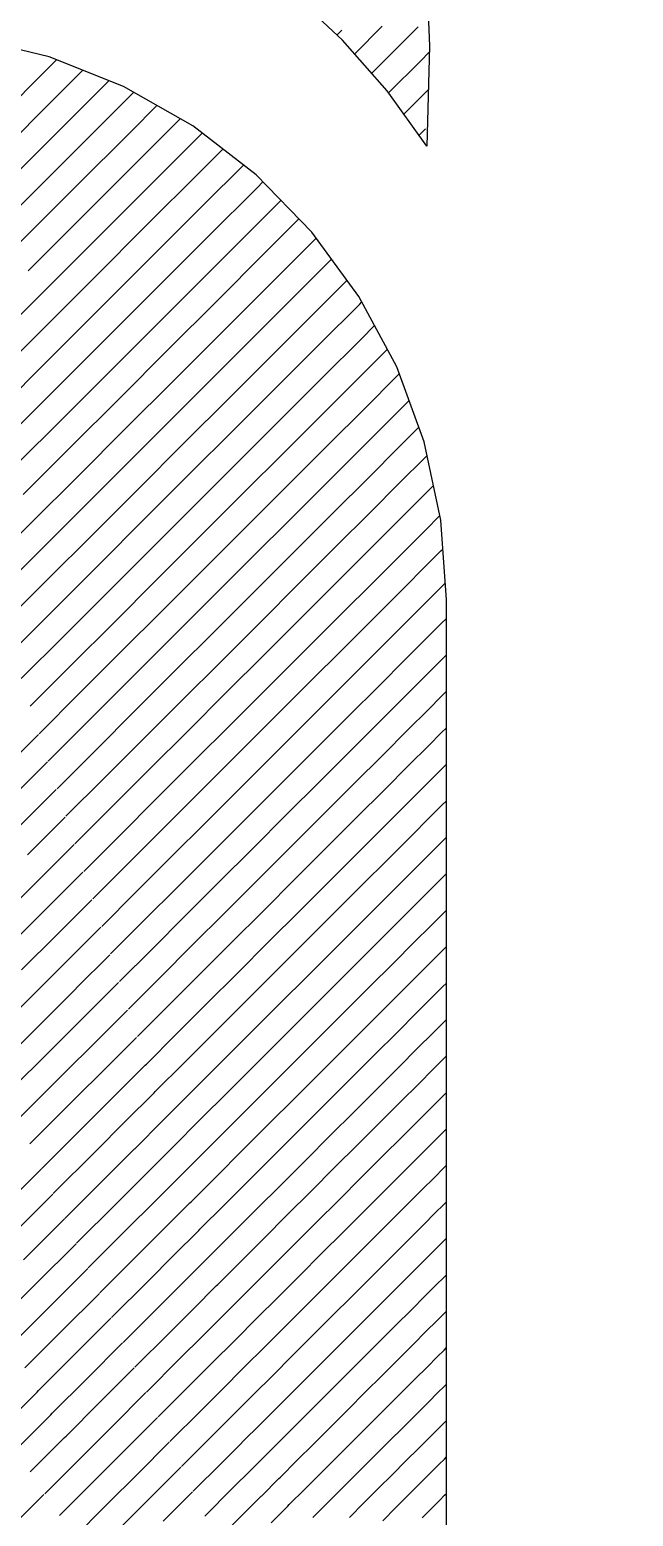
# Model space of a CAD drawing. Header units: metres. Extents: x 0 to 7795, y 0 to 4205.
# Drawn here: x 7364.32 to 7370.17, y 752.27 to 766.69 of the extents above; entities that cross this region are included whole.
import ezdxf

# ---------------------------------------------------------------- set-up
doc = ezdxf.new("R2010")
doc.units = ezdxf.units.M
doc.layers.add('MTH-CARIMBO-TXT1', color=1, linetype='Continuous')

msp = doc.modelspace()

# ---------------------------------------------------------------- linework, layer by layer
at = {"layer": 'MTH-CARIMBO-TXT1', "linetype": 'Continuous'}
for p, q in [((7367.302249, 766.639647), (7367.34964, 766.687039)), ((7367.472538, 766.456383), (7367.740032, 766.723878)), ((7367.799323, 766.429615), (7368.088768, 766.71906)), ((7368.165675, 766.442413), (7368.194934, 766.471673)), ((7363.962293, 765.774566), (7364.529412, 766.341684)), ((7364.529412, 766.341684), (7364.584793, 766.397066)), ((7367.637811, 766.268103), (7367.765386, 766.395678)), ((7367.765386, 766.395678), (7367.779946, 766.410238)), ((7367.779946, 766.410238), (7367.799323, 766.429615)), ((7367.801533, 766.078272), (7368.11238, 766.389118)), ((7368.11238, 766.389118), (7368.138229, 766.414967)), ((7368.138229, 766.414967), (7368.165675, 766.442413)), ((7364.589676, 766.048395), (7364.837879, 766.296598)), ((7364.64994, 765.755106), (7365.090964, 766.19613)), ((7364.031476, 765.490195), (7364.589676, 766.048395)), ((7365.254559, 766.006172), (7365.331667, 766.083279)), ((7367.949218, 765.872404), (7368.135991, 766.059177)), ((7368.135991, 766.059177), (7368.151523, 766.074708)), ((7368.151523, 766.074708), (7368.168014, 766.091199)), ((7368.168014, 766.091199), (7368.185594, 766.10878)), ((7364.710204, 765.461817), (7365.254559, 766.006172)), ((7365.305839, 765.703898), (7365.556829, 765.954888)), ((7364.100658, 765.205824), (7364.64994, 765.755106)), ((7365.357119, 765.401625), (7365.78199, 765.826496)), ((7364.770469, 765.168528), (7365.305839, 765.703898)), ((7365.408399, 765.099352), (7365.923794, 765.614746)), ((7365.923794, 765.614746), (7365.995369, 765.686321)), ((7368.096904, 765.666536), (7368.159603, 765.729235)), ((7364.169841, 764.921453), (7364.710204, 765.461817)), ((7365.966125, 765.303523), (7366.194685, 765.532084)), ((7364.830733, 764.875238), (7365.357119, 765.401625)), ((7365.459679, 764.797078), (7365.966125, 765.303523)), ((7366.008455, 764.992301), (7366.394002, 765.377848)), ((7364.239023, 764.637082), (7364.770469, 765.168528)), ((7366.050786, 764.681078), (7366.529766, 765.160058)), ((7366.529766, 765.160058), (7366.583761, 765.214053)), ((7364.890997, 764.581949), (7365.408399, 765.099352)), ((7366.563323, 764.840062), (7366.758147, 765.034886)), ((7364.308206, 764.352711), (7364.830733, 764.875238)), ((7365.51096, 764.494805), (7366.008455, 764.992301)), ((7364.951261, 764.28866), (7365.459679, 764.797078)), ((7366.093117, 764.369856), (7366.563323, 764.840062)), ((7366.59688, 764.520065), (7366.932534, 764.855719)), ((7364.377388, 764.06834), (7364.890997, 764.581949)), ((7365.56224, 764.192532), (7366.050786, 764.681078)), ((7366.630437, 764.200069), (7367.064197, 764.633829)), ((7367.064197, 764.633829), (7367.099756, 764.669388)), ((7365.011526, 763.995371), (7365.51096, 764.494805)), ((7366.135448, 764.058633), (7366.59688, 764.520065)), ((7367.089346, 764.305424), (7367.249117, 764.465196)), ((7365.61352, 763.890258), (7366.093117, 764.369856)), ((7366.663994, 763.880072), (7367.089346, 764.305424)), ((7364.446571, 763.783969), (7364.951261, 764.28866)), ((7365.07179, 763.702082), (7365.56224, 764.192532)), ((7366.177779, 763.747411), (7366.630437, 764.200069)), ((7367.114495, 763.97702), (7367.398478, 764.261003)), ((7363.871648, 763.5626), (7364.377388, 764.06834)), ((7365.6648, 763.587985), (7366.135448, 764.058633)), ((7367.139644, 763.648616), (7367.518077, 764.027049)), ((7367.518077, 764.027049), (7367.541944, 764.050916)), ((7364.515753, 763.499598), (7365.011526, 763.995371)), ((7365.132054, 763.408793), (7365.61352, 763.890258)), ((7366.22011, 763.436188), (7366.663994, 763.880072)), ((7366.69755, 763.560075), (7367.114495, 763.97702)), ((7363.949612, 763.287011), (7364.446571, 763.783969)), ((7365.71608, 763.285712), (7366.177779, 763.747411)), ((7367.535438, 763.690857), (7367.665158, 763.820576)), ((7364.584935, 763.215227), (7365.07179, 763.702082)), ((7365.192318, 763.115503), (7365.6648, 763.587985)), ((7366.731107, 763.240079), (7367.139644, 763.648616)), ((7367.164793, 763.320211), (7367.535438, 763.690857)), ((7367.552799, 763.354664), (7367.788372, 763.590237)), ((7364.027576, 763.011421), (7364.515753, 763.499598)), ((7365.76736, 762.983438), (7366.22011, 763.436188)), ((7366.26244, 763.124965), (7366.69755, 763.560075)), ((7364.654118, 762.930857), (7365.132054, 763.408793)), ((7365.252582, 762.822214), (7365.71608, 763.285712)), ((7366.764664, 762.920082), (7367.164793, 763.320211)), ((7367.189942, 762.991807), (7367.552799, 763.354664)), ((7367.57016, 763.018472), (7367.882156, 763.330467)), ((7367.882156, 763.330467), (7367.904148, 763.352459)), ((7364.10554, 762.735832), (7364.584935, 763.215227)), ((7366.304771, 762.813743), (7366.731107, 763.240079)), ((7364.7233, 762.646486), (7365.192318, 763.115503)), ((7365.81864, 762.681165), (7366.26244, 763.124965)), ((7367.215091, 762.663403), (7367.57016, 763.018472)), ((7367.892673, 762.987432), (7367.998876, 763.093635)), ((7364.183504, 762.460243), (7364.654118, 762.930857)), ((7365.312847, 762.528925), (7365.76736, 762.983438)), ((7366.347102, 762.50252), (7366.764664, 762.920082)), ((7366.798221, 762.600086), (7367.189942, 762.991807)), ((7367.587521, 762.682279), (7367.892673, 762.987432)), ((7364.792483, 762.362115), (7365.252582, 762.822214)), ((7365.86992, 762.378892), (7366.304771, 762.813743)), ((7367.903191, 762.644396), (7368.093605, 762.83481)), ((7364.261468, 762.184654), (7364.7233, 762.646486)), ((7365.373111, 762.235636), (7365.81864, 762.681165)), ((7366.389433, 762.191298), (7366.798221, 762.600086)), ((7366.831778, 762.280089), (7367.215091, 762.663403)), ((7367.24024, 762.334998), (7367.587521, 762.682279)), ((7367.604882, 762.346087), (7367.903191, 762.644396)), ((7364.861665, 762.077744), (7365.312847, 762.528925)), ((7365.9212, 762.076619), (7366.347102, 762.50252)), ((7367.913708, 762.30136), (7368.147821, 762.535472)), ((7368.147821, 762.535472), (7368.173665, 762.561316)), ((7364.339433, 761.909064), (7364.792483, 762.362115)), ((7365.433375, 761.942347), (7365.86992, 762.378892)), ((7366.431764, 761.880075), (7366.831778, 762.280089)), ((7366.865334, 761.960092), (7367.24024, 762.334998)), ((7367.265389, 762.006594), (7367.604882, 762.346087)), ((7367.622243, 762.009894), (7367.913708, 762.30136)), ((7364.930848, 761.793373), (7365.373111, 762.235636)), ((7365.97248, 761.774345), (7366.389433, 762.191298)), ((7367.924226, 761.958324), (7368.152842, 762.18694)), ((7368.152842, 762.18694), (7368.235911, 762.270009)), ((7364.417397, 761.633475), (7364.861665, 762.077744)), ((7365.493639, 761.649058), (7365.9212, 762.076619)), ((7366.898891, 761.640096), (7367.265389, 762.006594)), ((7367.290538, 761.67819), (7367.622243, 762.009894)), ((7363.895952, 761.465584), (7364.339433, 761.909064)), ((7365.00003, 761.509002), (7365.433375, 761.942347)), ((7366.02376, 761.472072), (7366.431764, 761.880075)), ((7366.474094, 761.568853), (7366.865334, 761.960092)), ((7367.639604, 761.673702), (7367.924226, 761.958324)), ((7368.157862, 761.838407), (7368.298157, 761.978701)), ((7364.495361, 761.357886), (7364.930848, 761.793373)), ((7365.553903, 761.355768), (7365.97248, 761.774345)), ((7367.934743, 761.615288), (7368.157862, 761.838407)), ((7363.982512, 761.198591), (7364.417397, 761.633475)), ((7365.069213, 761.224631), (7365.493639, 761.649058)), ((7366.075041, 761.169799), (7366.474094, 761.568853)), ((7366.516425, 761.25763), (7366.898891, 761.640096)), ((7366.932448, 761.320099), (7367.290538, 761.67819)), ((7367.315688, 761.349785), (7367.639604, 761.673702)), ((7367.656965, 761.337509), (7367.934743, 761.615288)), ((7368.162883, 761.489874), (7368.308507, 761.635498)), ((7368.308507, 761.635498), (7368.327147, 761.654138)), ((7364.573325, 761.082297), (7365.00003, 761.509002)), ((7365.614168, 761.062479), (7366.02376, 761.472072)), ((7367.945261, 761.272252), (7368.162883, 761.489874)), ((7364.069072, 760.931597), (7364.495361, 761.357886)), ((7365.138395, 760.94026), (7365.553903, 761.355768)), ((7366.558756, 760.946407), (7366.932448, 761.320099)), ((7366.966005, 761.000103), (7367.315688, 761.349785)), ((7367.340837, 761.021381), (7367.656965, 761.337509)), ((7367.674325, 761.001317), (7367.945261, 761.272252)), ((7368.167904, 761.141342), (7368.309849, 761.283287)), ((7368.309849, 761.283287), (7368.350365, 761.323803)), ((7364.651289, 760.806707), (7365.069213, 761.224631)), ((7365.674432, 760.76919), (7366.075041, 761.169799)), ((7366.126321, 760.867525), (7366.516425, 761.25763)), ((7367.955778, 760.929216), (7368.167904, 761.141342)), ((7364.155633, 760.664604), (7364.573325, 761.082297)), ((7365.207578, 760.655889), (7365.614168, 761.062479)), ((7366.601087, 760.635185), (7366.966005, 761.000103)), ((7366.999562, 760.680106), (7367.340837, 761.021381)), ((7367.365986, 760.692977), (7367.674325, 761.001317)), ((7368.311192, 760.931076), (7368.361655, 760.981539)), ((7364.729253, 760.531118), (7365.138395, 760.94026)), ((7365.734696, 760.475901), (7366.126321, 760.867525)), ((7366.177601, 760.565252), (7366.558756, 760.946407)), ((7367.691686, 760.665124), (7367.955778, 760.929216)), ((7368.172924, 760.792809), (7368.311192, 760.931076)), ((7364.242193, 760.397611), (7364.651289, 760.806707)), ((7365.27676, 760.371518), (7365.674432, 760.76919)), ((7367.033118, 760.360109), (7367.365986, 760.692977)), ((7367.966296, 760.58618), (7368.172924, 760.792809)), ((7364.807217, 760.255529), (7365.207578, 760.655889)), ((7365.79496, 760.182612), (7366.177601, 760.565252)), ((7366.228881, 760.262979), (7366.601087, 760.635185)), ((7366.643418, 760.323962), (7366.999562, 760.680106)), ((7367.391135, 760.364573), (7367.691686, 760.665124)), ((7367.709047, 760.328932), (7367.966296, 760.58618)), ((7368.177945, 760.444276), (7368.312534, 760.578865)), ((7368.312534, 760.578865), (7368.361655, 760.627986)), ((7364.328753, 760.130618), (7364.729253, 760.531118)), ((7365.345943, 760.087148), (7365.734696, 760.475901)), ((7367.976813, 760.243144), (7368.177945, 760.444276)), ((7364.885181, 759.979939), (7365.27676, 760.371518)), ((7365.855225, 759.889323), (7366.228881, 760.262979)), ((7366.280161, 759.960705), (7366.643418, 760.323962)), ((7366.685749, 760.01274), (7367.033118, 760.360109)), ((7367.066675, 760.040113), (7367.391135, 760.364573)), ((7367.416284, 760.036168), (7367.709047, 760.328932)), ((7368.313876, 760.226654), (7368.361655, 760.274433)), ((7364.415313, 759.863625), (7364.807217, 760.255529)), ((7365.415125, 759.802777), (7365.79496, 760.182612)), ((7367.726408, 759.992739), (7367.976813, 760.243144)), ((7368.182966, 760.095743), (7368.313876, 760.226654)), ((7364.501874, 759.596632), (7364.885181, 759.979939)), ((7364.963145, 759.70435), (7365.345943, 760.087148)), ((7366.331441, 759.658432), (7366.685749, 760.01274)), ((7366.728079, 759.701517), (7367.066675, 760.040113)), ((7367.100232, 759.720116), (7367.416284, 760.036168)), ((7367.441433, 759.707764), (7367.726408, 759.992739)), ((7367.987331, 759.900108), (7368.182966, 760.095743)), ((7364.019187, 759.467499), (7364.408518, 759.856829)), ((7365.484308, 759.518406), (7365.855225, 759.889323)), ((7365.915489, 759.596033), (7366.280161, 759.960705)), ((7367.743769, 759.656547), (7367.987331, 759.900108)), ((7368.187986, 759.747211), (7368.315219, 759.874443)), ((7368.315219, 759.874443), (7368.361655, 759.920879)), ((7364.588434, 759.329639), (7364.963145, 759.70435)), ((7365.04111, 759.428761), (7365.415125, 759.802777)), ((7366.382721, 759.356159), (7366.728079, 759.701517)), ((7366.77041, 759.390295), (7367.100232, 759.720116)), ((7367.133789, 759.40012), (7367.441433, 759.707764)), ((7367.997848, 759.557072), (7368.187986, 759.747211)), ((7364.113602, 759.20836), (7364.494811, 759.589569)), ((7365.55349, 759.234035), (7365.915489, 759.596033)), ((7365.975753, 759.302744), (7366.331441, 759.658432)), ((7367.466582, 759.37936), (7367.743769, 759.656547)), ((7367.76113, 759.320354), (7367.997848, 759.557072)), ((7368.316561, 759.522232), (7368.361655, 759.567326)), ((7364.674994, 759.062645), (7365.04111, 759.428761)), ((7365.119074, 759.153172), (7365.484308, 759.518406)), ((7366.812741, 759.079072), (7367.133789, 759.40012)), ((7368.008366, 759.214036), (7368.193007, 759.398678)), ((7368.193007, 759.398678), (7368.316561, 759.522232)), ((7364.208017, 758.949221), (7364.581103, 759.322308)), ((7365.622673, 758.949664), (7365.975753, 759.302744)), ((7366.036017, 759.009455), (7366.382721, 759.356159)), ((7366.434001, 759.053886), (7366.77041, 759.390295)), ((7367.167345, 759.080123), (7367.466582, 759.37936)), ((7367.491731, 759.050955), (7367.76113, 759.320354)), ((7364.761554, 758.795652), (7365.119074, 759.153172)), ((7365.197038, 758.877582), (7365.55349, 759.234035)), ((7367.778491, 758.984162), (7368.008366, 759.214036)), ((7368.198028, 759.050145), (7368.317904, 759.170021)), ((7368.317904, 759.170021), (7368.361655, 759.213772)), ((7364.302431, 758.690083), (7364.667396, 759.055048)), ((7365.691855, 758.665293), (7366.036017, 759.009455)), ((7366.096281, 758.716166), (7366.434001, 759.053886)), ((7366.485281, 758.751612), (7366.812741, 759.079072)), ((7366.855072, 758.767849), (7367.167345, 759.080123)), ((7367.200902, 758.760126), (7367.491731, 759.050955)), ((7367.51688, 758.722551), (7367.778491, 758.984162)), ((7368.018883, 758.871001), (7368.198028, 759.050145)), ((7364.848115, 758.528659), (7365.197038, 758.877582)), ((7365.275002, 758.601993), (7365.622673, 758.949664)), ((7367.795852, 758.647969), (7368.018883, 758.871001)), ((7368.203048, 758.701613), (7368.319246, 758.81781)), ((7368.319246, 758.81781), (7368.361655, 758.860219)), ((7364.396846, 758.430944), (7364.753689, 758.787787)), ((7365.761038, 758.380922), (7366.096281, 758.716166)), ((7366.156546, 758.422877), (7366.485281, 758.751612)), ((7366.536561, 758.449339), (7366.855072, 758.767849)), ((7366.897403, 758.456627), (7367.200902, 758.760126)), ((7367.234459, 758.44013), (7367.51688, 758.722551)), ((7368.029401, 758.527965), (7368.203048, 758.701613)), ((7364.934675, 758.261666), (7365.275002, 758.601993)), ((7365.352966, 758.326404), (7365.691855, 758.665293)), ((7367.542029, 758.394147), (7367.795852, 758.647969)), ((7367.813213, 758.311777), (7368.029401, 758.527965)), ((7364.041792, 758.07589), (7364.396571, 758.430669)), ((7364.491261, 758.171805), (7364.839982, 758.520527)), ((7365.83022, 758.096551), (7366.156546, 758.422877)), ((7366.21681, 758.129587), (7366.536561, 758.449339)), ((7366.587841, 758.147066), (7366.897403, 758.456627)), ((7366.939734, 758.145404), (7367.234459, 758.44013)), ((7367.268016, 758.120133), (7367.542029, 758.394147)), ((7368.208069, 758.35308), (7368.320589, 758.465599)), ((7368.320589, 758.465599), (7368.361655, 758.506666)), ((7364.585675, 757.912667), (7364.926275, 758.253266)), ((7365.021235, 757.994673), (7365.352966, 758.326404)), ((7365.43093, 758.050814), (7365.761038, 758.380922)), ((7367.567178, 758.065742), (7367.813213, 758.311777)), ((7368.039918, 758.184929), (7368.208069, 758.35308)), ((7364.143849, 757.824393), (7364.490977, 758.171521)), ((7365.508894, 757.775225), (7365.83022, 758.096551)), ((7365.899403, 757.81218), (7366.21681, 758.129587)), ((7366.277074, 757.836298), (7366.587841, 758.147066)), ((7366.639121, 757.844792), (7366.939734, 758.145404)), ((7366.982064, 757.834182), (7367.268016, 758.120133)), ((7367.830573, 757.975584), (7368.039918, 758.184929)), ((7368.21309, 758.004547), (7368.321931, 758.113388)), ((7368.321931, 758.113388), (7368.361655, 758.153112)), ((7364.68009, 757.653528), (7365.012568, 757.986006)), ((7365.107795, 757.72768), (7365.43093, 758.050814)), ((7367.301573, 757.800137), (7367.567178, 758.065742)), ((7367.592327, 757.737338), (7367.830573, 757.975584)), ((7368.050436, 757.841893), (7368.21309, 758.004547)), ((7364.245906, 757.572897), (7364.585383, 757.912374)), ((7365.586858, 757.499636), (7365.899403, 757.81218)), ((7365.968585, 757.527809), (7366.277074, 757.836298)), ((7366.337338, 757.543009), (7366.639121, 757.844792)), ((7366.690402, 757.542519), (7366.982064, 757.834182)), ((7367.847934, 757.639392), (7368.050436, 757.841893)), ((7364.774505, 757.394389), (7365.098861, 757.718745)), ((7365.194356, 757.460687), (7365.508894, 757.775225)), ((7367.024395, 757.522959), (7367.301573, 757.800137)), ((7367.335129, 757.48014), (7367.592327, 757.737338)), ((7368.21811, 757.656014), (7368.323274, 757.761177)), ((7368.323274, 757.761177), (7368.361655, 757.799559)), ((7364.347963, 757.3214), (7364.679789, 757.653226)), ((7365.664822, 757.224047), (7365.968585, 757.527809)), ((7366.037768, 757.243438), (7366.337338, 757.543009)), ((7366.397603, 757.24972), (7366.690402, 757.542519)), ((7366.741682, 757.240246), (7367.024395, 757.522959)), ((7367.617476, 757.408934), (7367.847934, 757.639392)), ((7368.060953, 757.498857), (7368.21811, 757.656014)), ((7364.45002, 757.069904), (7364.774195, 757.394079)), ((7364.868919, 757.13525), (7365.185154, 757.451485)), ((7365.280916, 757.193693), (7365.586858, 757.499636)), ((7367.066726, 757.211737), (7367.335129, 757.48014)), ((7367.368686, 757.160144), (7367.617476, 757.408934)), ((7367.865295, 757.303199), (7368.060953, 757.498857)), ((7368.223131, 757.307482), (7368.324616, 757.408967)), ((7368.324616, 757.408967), (7368.361655, 757.446006)), ((7363.874481, 756.847919), (7364.347963, 757.3214)), ((7365.742787, 756.948457), (7366.037768, 757.243438)), ((7366.10695, 756.959068), (7366.397603, 757.24972)), ((7366.457867, 756.956431), (7366.741682, 757.240246)), ((7367.642626, 757.080529), (7367.865295, 757.303199)), ((7368.071471, 757.155821), (7368.223131, 757.307482)), ((7364.552077, 756.818408), (7364.8686, 757.134931)), ((7364.963334, 756.876112), (7365.271446, 757.184224)), ((7365.367476, 756.9267), (7365.664822, 757.224047)), ((7366.792962, 756.937972), (7367.066726, 757.211737)), ((7367.109057, 756.900514), (7367.368686, 757.160144)), ((7367.882656, 756.967007), (7368.071471, 757.155821)), ((7368.325958, 757.056756), (7368.361655, 757.092452)), ((7363.987456, 756.60734), (7364.45002, 757.069904)), ((7365.454036, 756.659707), (7365.742787, 756.948457)), ((7365.820751, 756.672868), (7366.10695, 756.959068)), ((7366.176133, 756.674697), (7366.457867, 756.956431)), ((7367.402243, 756.840147), (7367.642626, 757.080529)), ((7367.667775, 756.752125), (7367.882656, 756.967007)), ((7368.081988, 756.812785), (7368.228152, 756.958949)), ((7368.228152, 756.958949), (7368.325958, 757.056756)), ((7364.10043, 756.366761), (7364.552077, 756.818408)), ((7364.654133, 756.566911), (7364.963006, 756.875784)), ((7365.057749, 756.616973), (7365.357739, 756.916964)), ((7366.518131, 756.663142), (7366.792962, 756.937972)), ((7366.844242, 756.635699), (7367.109057, 756.900514)), ((7367.151388, 756.589291), (7367.402243, 756.840147)), ((7367.900017, 756.630814), (7368.081988, 756.812785)), ((7365.444032, 756.649703), (7365.454036, 756.659707)), ((7365.540597, 756.392714), (7365.820751, 756.672868)), ((7365.898715, 756.397279), (7366.176133, 756.674697)), ((7366.245315, 756.390326), (7366.518131, 756.663142)), ((7367.4358, 756.52015), (7367.667775, 756.752125)), ((7368.233173, 756.610416), (7368.327301, 756.704545)), ((7368.327301, 756.704545), (7368.361655, 756.738899)), ((7364.213404, 756.126182), (7364.654133, 756.566911)), ((7364.75619, 756.315415), (7365.057412, 756.616636)), ((7365.152163, 756.357834), (7365.444032, 756.649703)), ((7366.578395, 756.369852), (7366.844242, 756.635699)), ((7366.895522, 756.333426), (7367.151388, 756.589291)), ((7367.193718, 756.278069), (7367.4358, 756.52015)), ((7367.692924, 756.423721), (7367.900017, 756.630814)), ((7368.092506, 756.469749), (7368.233173, 756.610416)), ((7365.246578, 756.098696), (7365.530325, 756.382443)), ((7365.530325, 756.382443), (7365.540597, 756.392714)), ((7365.627157, 756.125721), (7365.898715, 756.397279)), ((7365.976679, 756.12169), (7366.245315, 756.390326)), ((7366.314498, 756.105955), (7366.578395, 756.369852)), ((7367.469357, 756.200154), (7367.692924, 756.423721)), ((7367.917378, 756.294622), (7368.092506, 756.469749)), ((7368.328643, 756.352334), (7368.361655, 756.385345)), ((7364.326379, 755.885603), (7364.75619, 756.315415)), ((7364.858247, 756.063918), (7365.151818, 756.357489)), ((7366.638659, 756.076563), (7366.895522, 756.333426)), ((7366.946802, 756.031152), (7367.193718, 756.278069)), ((7367.718073, 756.095316), (7367.917378, 756.294622)), ((7368.103023, 756.126713), (7368.238193, 756.261883)), ((7368.238193, 756.261883), (7368.328643, 756.352334)), ((7364.960304, 755.812422), (7365.246224, 756.098341)), ((7365.340993, 755.839557), (7365.616618, 756.115182)), ((7365.616618, 756.115182), (7365.627157, 756.125721)), ((7365.713717, 755.858728), (7365.976679, 756.12169)), ((7366.054643, 755.8461), (7366.314498, 756.105955)), ((7367.236049, 755.966846), (7367.469357, 756.200154)), ((7367.502913, 755.880157), (7367.718073, 756.095316)), ((7367.934739, 755.958429), (7368.103023, 756.126713)), ((7364.439353, 755.645024), (7364.858247, 756.063918)), ((7366.38368, 755.821584), (7366.638659, 756.076563)), ((7366.698924, 755.783274), (7366.946802, 756.031152)), ((7366.998082, 755.728879), (7367.236049, 755.966846)), ((7367.743222, 755.766912), (7367.934739, 755.958429)), ((7368.243214, 755.913351), (7368.329986, 756.000123)), ((7368.329986, 756.000123), (7368.361655, 756.031792)), ((7364.552327, 755.404445), (7364.960304, 755.812422)), ((7365.062361, 755.560925), (7365.34063, 755.839194)), ((7365.435408, 755.580418), (7365.702911, 755.847922)), ((7365.702911, 755.847922), (7365.713717, 755.858728)), ((7365.800277, 755.591735), (7366.054643, 755.8461)), ((7366.132607, 755.570511), (7366.38368, 755.821584)), ((7367.27838, 755.655624), (7367.502913, 755.880157)), ((7368.11354, 755.783677), (7368.243214, 755.913351)), ((7366.452862, 755.537213), (7366.698924, 755.783274)), ((7366.759188, 755.489985), (7366.998082, 755.728879)), ((7367.049362, 755.426606), (7367.27838, 755.655624)), ((7367.53647, 755.560161), (7367.743222, 755.766912)), ((7367.9521, 755.622237), (7368.11354, 755.783677)), ((7368.248235, 755.564818), (7368.331328, 755.647912)), ((7368.331328, 755.647912), (7368.361655, 755.678239)), ((7364.016906, 755.222577), (7364.434346, 755.640017)), ((7364.665302, 755.163866), (7365.062361, 755.560925)), ((7365.164418, 755.309429), (7365.435036, 755.580046)), ((7365.529822, 755.321279), (7365.789204, 755.580661)), ((7365.789204, 755.580661), (7365.800277, 755.591735)), ((7365.886838, 755.324741), (7366.132607, 755.570511)), ((7366.210571, 755.294922), (7366.452862, 755.537213)), ((7367.320711, 755.344401), (7367.53647, 755.560161)), ((7367.768371, 755.438508), (7367.9521, 755.622237)), ((7368.124058, 755.440641), (7368.248235, 755.564818)), ((7364.139973, 754.992091), (7364.547202, 755.399319)), ((7366.522045, 755.252842), (7366.759188, 755.489985)), ((7366.819452, 755.196696), (7367.049362, 755.426606)), ((7367.570027, 755.240164), (7367.768371, 755.438508)), ((7367.969461, 755.286044), (7368.124058, 755.440641)), ((7364.778276, 754.923287), (7365.164418, 755.309429)), ((7365.266475, 755.057933), (7365.529441, 755.320899)), ((7365.624237, 755.062141), (7365.875497, 755.313401)), ((7365.875497, 755.313401), (7365.886838, 755.324741)), ((7365.973398, 755.057748), (7366.210571, 755.294922)), ((7366.288535, 755.019332), (7366.522045, 755.252842)), ((7367.100642, 755.124333), (7367.320711, 755.344401)), ((7367.363042, 755.033179), (7367.570027, 755.240164)), ((7367.79352, 755.110104), (7367.969461, 755.286044)), ((7368.134575, 755.097606), (7368.253255, 755.216285)), ((7368.253255, 755.216285), (7368.332671, 755.295701)), ((7368.332671, 755.295701), (7368.361655, 755.324685)), ((7364.263041, 754.761605), (7364.660057, 755.158621)), ((7366.591227, 754.968471), (7366.819452, 755.196696)), ((7366.879716, 754.903407), (7367.100642, 755.124333)), ((7367.603584, 754.920167), (7367.79352, 755.110104)), ((7367.986821, 754.949852), (7368.134575, 755.097606)), ((7364.891251, 754.682708), (7365.266475, 755.057933)), ((7365.368532, 754.806436), (7365.623847, 755.061751)), ((7365.718652, 754.803002), (7365.96179, 755.04614)), ((7365.96179, 755.04614), (7365.973398, 755.057748)), ((7366.059958, 754.790755), (7366.288535, 755.019332)), ((7366.366499, 754.743743), (7366.591227, 754.968471)), ((7367.151922, 754.822059), (7367.363042, 755.033179)), ((7367.818669, 754.781699), (7367.986821, 754.949852)), ((7368.258276, 754.867753), (7368.334013, 754.94349)), ((7368.334013, 754.94349), (7368.361655, 754.971132)), ((7364.386108, 754.531118), (7364.772912, 754.917923)), ((7365.004225, 754.442129), (7365.368532, 754.806436)), ((7365.470589, 754.55494), (7365.718253, 754.802604)), ((7366.048082, 754.77888), (7366.059958, 754.790755)), ((7366.66041, 754.6841), (7366.879716, 754.903407)), ((7366.93998, 754.610117), (7367.151922, 754.822059)), ((7367.405373, 754.721956), (7367.603584, 754.920167)), ((7367.637141, 754.600171), (7367.818669, 754.781699)), ((7368.145093, 754.75457), (7368.258276, 754.867753)), ((7364.509175, 754.300632), (7364.885767, 754.677225)), ((7365.813066, 754.543863), (7366.048082, 754.77888)), ((7366.146518, 754.523762), (7366.366499, 754.743743)), ((7366.444464, 754.468154), (7366.66041, 754.6841)), ((7367.203202, 754.519786), (7367.405373, 754.721956)), ((7368.004182, 754.613659), (7368.145093, 754.75457)), ((7364.010613, 754.155623), (7364.386108, 754.531118)), ((7365.117199, 754.20155), (7365.470589, 754.55494)), ((7365.572646, 754.303443), (7365.812659, 754.543456)), ((7365.907481, 754.284725), (7366.134375, 754.511619)), ((7366.134375, 754.511619), (7366.146518, 754.523762)), ((7366.729592, 754.399729), (7366.93998, 754.610117)), ((7367.000245, 754.316828), (7367.203202, 754.519786)), ((7367.447703, 754.410733), (7367.637141, 754.600171)), ((7367.843818, 754.453295), (7368.004182, 754.613659)), ((7368.15561, 754.411534), (7368.263297, 754.51922)), ((7368.263297, 754.51922), (7368.335356, 754.591279)), ((7368.335356, 754.591279), (7368.361655, 754.617578)), ((7364.632242, 754.070146), (7364.998623, 754.436526)), ((7366.233079, 754.256769), (7366.444464, 754.468154)), ((7366.522428, 754.192565), (7366.729592, 754.399729)), ((7367.254483, 754.217513), (7367.447703, 754.410733)), ((7367.670697, 754.280174), (7367.843818, 754.453295)), ((7368.021543, 754.277467), (7368.15561, 754.411534)), ((7364.143593, 753.93505), (7364.509175, 754.300632)), ((7365.230174, 753.960971), (7365.572646, 754.303443)), ((7365.674703, 754.051947), (7365.907065, 754.284309)), ((7366.001896, 754.025586), (7366.220668, 754.244359)), ((7366.220668, 754.244359), (7366.233079, 754.256769)), ((7366.798775, 754.115358), (7367.000245, 754.316828)), ((7367.060509, 754.023539), (7367.254483, 754.217513)), ((7367.490034, 754.099511), (7367.670697, 754.280174)), ((7367.868967, 754.124891), (7368.021543, 754.277467)), ((7368.268317, 754.170687), (7368.336698, 754.239068)), ((7368.336698, 754.239068), (7368.361655, 754.264025)), ((7364.276574, 753.714478), (7364.632242, 754.070146)), ((7364.755309, 753.83966), (7365.111478, 754.195828)), ((7366.319639, 753.989776), (7366.522428, 754.192565)), ((7366.600392, 753.916975), (7366.798775, 754.115358)), ((7367.305763, 753.915239), (7367.490034, 754.099511)), ((7367.704254, 753.960178), (7367.868967, 754.124891)), ((7368.038904, 753.941274), (7368.166128, 754.068498)), ((7368.166128, 754.068498), (7368.268317, 754.170687)), ((7364.878377, 753.609174), (7365.224333, 753.95513)), ((7365.343148, 753.720392), (7365.674703, 754.051947)), ((7365.77676, 753.800451), (7366.001471, 754.025161)), ((7366.09631, 753.766447), (7366.306961, 753.977098)), ((7366.306961, 753.977098), (7366.319639, 753.989776)), ((7366.406199, 753.722783), (7366.600392, 753.916975)), ((7366.867957, 753.830988), (7367.060509, 754.023539)), ((7367.120773, 753.73025), (7367.305763, 753.915239)), ((7367.532365, 753.788288), (7367.704254, 753.960178)), ((7367.894116, 753.796486), (7368.038904, 753.941274)), ((7364.409554, 753.493905), (7364.755309, 753.83966)), ((7365.456122, 753.479812), (7365.77676, 753.800451)), ((7366.678356, 753.641386), (7366.867957, 753.830988)), ((7367.357043, 753.612966), (7367.532365, 753.788288)), ((7367.737811, 753.640181), (7367.894116, 753.796486)), ((7368.176645, 753.725462), (7368.273338, 753.822154)), ((7368.273338, 753.822154), (7368.338041, 753.886857)), ((7368.338041, 753.886857), (7368.361655, 753.910472)), ((7365.001444, 753.378687), (7365.337188, 753.714432)), ((7365.878817, 753.548954), (7366.095877, 753.766013)), ((7366.190725, 753.507308), (7366.393254, 753.709838)), ((7366.393254, 753.709838), (7366.406199, 753.722783)), ((7366.492759, 753.455789), (7366.678356, 753.641386)), ((7366.93714, 753.546617), (7367.120773, 753.73025)), ((7367.574696, 753.477066), (7367.737811, 753.640181)), ((7368.056265, 753.605082), (7368.176645, 753.725462)), ((7364.395057, 753.479407), (7364.409554, 753.493905)), ((7364.542535, 753.273332), (7364.878377, 753.609174)), ((7365.569097, 753.239233), (7365.878817, 753.548954)), ((7365.980874, 753.297458), (7366.190282, 753.506866)), ((7366.75632, 753.365797), (7366.93714, 753.546617)), ((7367.181037, 753.436961), (7367.357043, 753.612966)), ((7367.919265, 753.468082), (7368.056265, 753.605082)), ((7368.278359, 753.473622), (7368.339383, 753.534646)), ((7368.339383, 753.534646), (7368.361655, 753.556918)), ((7364.042971, 753.127322), (7364.395057, 753.479407)), ((7364.675515, 753.052759), (7365.001444, 753.378687)), ((7365.124511, 753.148201), (7365.450043, 753.473734)), ((7366.28514, 753.24817), (7366.479547, 753.442577)), ((7366.479547, 753.442577), (7366.492759, 753.455789)), ((7366.57932, 753.188796), (7366.75632, 753.365797)), ((7367.006322, 753.262246), (7367.181037, 753.436961)), ((7367.408323, 753.310693), (7367.574696, 753.477066)), ((7367.771368, 753.320184), (7367.919265, 753.468082)), ((7368.073626, 753.268889), (7368.187163, 753.382426)), ((7368.187163, 753.382426), (7368.278359, 753.473622)), ((7364.185066, 752.915863), (7364.52775, 753.258547)), ((7364.52775, 753.258547), (7364.542535, 753.273332)), ((7365.247578, 752.917715), (7365.562899, 753.233036)), ((7365.682071, 752.998654), (7365.980874, 753.297458)), ((7366.082931, 753.045961), (7366.284688, 753.247718)), ((7366.834284, 753.090207), (7367.006322, 753.262246)), ((7367.241302, 753.143672), (7367.408323, 753.310693)), ((7367.617027, 753.165843), (7367.771368, 753.320184)), ((7367.944414, 753.139678), (7368.073626, 753.268889)), ((7368.340725, 753.182435), (7368.361655, 753.203365)), ((7364.660442, 753.037686), (7364.675515, 753.052759)), ((7364.808496, 752.832186), (7365.124511, 753.148201)), ((7366.379554, 752.989031), (7366.56584, 753.175317)), ((7366.56584, 753.175317), (7366.57932, 753.188796)), ((7366.66588, 752.921803), (7366.834284, 753.090207)), ((7367.075505, 752.977875), (7367.241302, 753.143672)), ((7367.459603, 753.008419), (7367.617027, 753.165843)), ((7367.804925, 753.000188), (7367.944414, 753.139678)), ((7368.19768, 753.03939), (7368.283379, 753.125089)), ((7368.283379, 753.125089), (7368.340725, 753.182435)), ((7364.327161, 752.704404), (7364.660442, 753.037686)), ((7364.941476, 752.611613), (7365.247578, 752.917715)), ((7365.370645, 752.687229), (7365.675754, 752.992337)), ((7365.795045, 752.758075), (7366.082931, 753.045961)), ((7366.184988, 752.794465), (7366.379094, 752.988571)), ((7366.473969, 752.729892), (7366.652133, 752.908056)), ((7366.652133, 752.908056), (7366.66588, 752.921803)), ((7366.912248, 752.814618), (7367.075505, 752.977875)), ((7367.301566, 752.850382), (7367.459603, 753.008419)), ((7367.659357, 752.854621), (7367.804925, 753.000188)), ((7367.969564, 752.811273), (7368.090987, 752.932697)), ((7368.090987, 752.932697), (7368.19768, 753.03939)), ((7364.469255, 752.492946), (7364.793135, 752.816825)), ((7364.793135, 752.816825), (7364.808496, 752.832186)), ((7365.90802, 752.517496), (7366.184988, 752.794465)), ((7366.75244, 752.65481), (7366.912248, 752.814618)), ((7367.144687, 752.693504), (7367.301566, 752.850382)), ((7367.510883, 752.706146), (7367.659357, 752.854621)), ((7367.838481, 752.680191), (7367.969564, 752.811273)), ((7368.208198, 752.696354), (7368.2884, 752.776556)), ((7368.2884, 752.776556), (7368.342068, 752.830224)), ((7368.342068, 752.830224), (7368.361655, 752.849811)), ((7365.074457, 752.391041), (7365.370645, 752.687229)), ((7365.493712, 752.456743), (7365.788609, 752.751639)), ((7366.287045, 752.542969), (7366.4735, 752.729423)), ((7366.568384, 752.470754), (7366.738426, 752.640795)), ((7366.738426, 752.640795), (7366.75244, 752.65481)), ((7366.990212, 752.539029), (7367.144687, 752.693504)), ((7367.36183, 752.557093), (7367.510883, 752.706146)), ((7367.701688, 752.543398), (7367.838481, 752.680191)), ((7368.108348, 752.596504), (7368.208198, 752.696354)), ((7364.128157, 752.151848), (7364.460796, 752.484486)), ((7364.61135, 752.281487), (7364.925828, 752.595964)), ((7364.925828, 752.595964), (7364.941476, 752.611613)), ((7365.61678, 752.226256), (7365.901464, 752.510941)), ((7366.020994, 752.276917), (7366.287045, 752.542969)), ((7366.839, 752.387817), (7366.990212, 752.539029)), ((7367.21387, 752.409133), (7367.36183, 752.557093)), ((7367.562163, 752.403873), (7367.701688, 752.543398)), ((7367.872038, 752.360195), (7367.994713, 752.482869)), ((7367.994713, 752.482869), (7368.108348, 752.596504)), ((7368.293421, 752.428024), (7368.34341, 752.478013)), ((7368.34341, 752.478013), (7368.361655, 752.496258)), ((7364.753445, 752.070028), (7365.05852, 752.375104)), ((7365.05852, 752.375104), (7365.074457, 752.391041)), ((7365.207438, 752.170468), (7365.493712, 752.456743)), ((7366.389102, 752.291472), (7366.567906, 752.470276)), ((7366.662798, 752.211615), (7366.824718, 752.373535)), ((7366.824718, 752.373535), (7366.839, 752.387817)), ((7367.068176, 752.26344), (7367.21387, 752.409133)), ((7367.422094, 752.263804), (7367.562163, 752.403873)), ((7367.744019, 752.232175), (7367.872038, 752.360195)), ((7368.125709, 752.260312), (7368.218715, 752.353318)), ((7368.218715, 752.353318), (7368.293421, 752.428024)), ((7366.133968, 752.036338), (7366.389102, 752.291472))]:
    msp.add_line(p, q, dxfattribs=at)
for points in [[(7368.158661, 767.495545), (7368.196415, 766.529232), (7368.171535, 765.562503), (7367.788502, 766.096436), (7367.355006, 766.590276), (7366.875215, 767.039274)], [(7370.554685, 743.587995), (7370.119571, 744.099407), (7369.722036, 744.640546), (7369.364105, 745.208658), (7369.047599, 745.800849), (7368.774132, 746.414104), (7368.545095, 747.0453), (7368.361655, 747.691223), (7368.361655, 761.163171), (7368.307363, 761.935617), (7368.145554, 762.692873), (7367.879409, 763.42005), (7367.514163, 764.10285), (7367.056997, 764.727845), (7366.516901, 765.282746), (7365.904494, 765.756642), (7365.231819, 766.140215), (7364.512103, 766.425921), (7363.759498, 766.608144), (7362.988803, 766.6833), (7362.215172, 766.649912), (7361.453818, 766.508635), (7360.722442, 766.255678)]]:
    msp.add_lwpolyline(points, dxfattribs=at)

doc.saveas('drawing.dxf')
